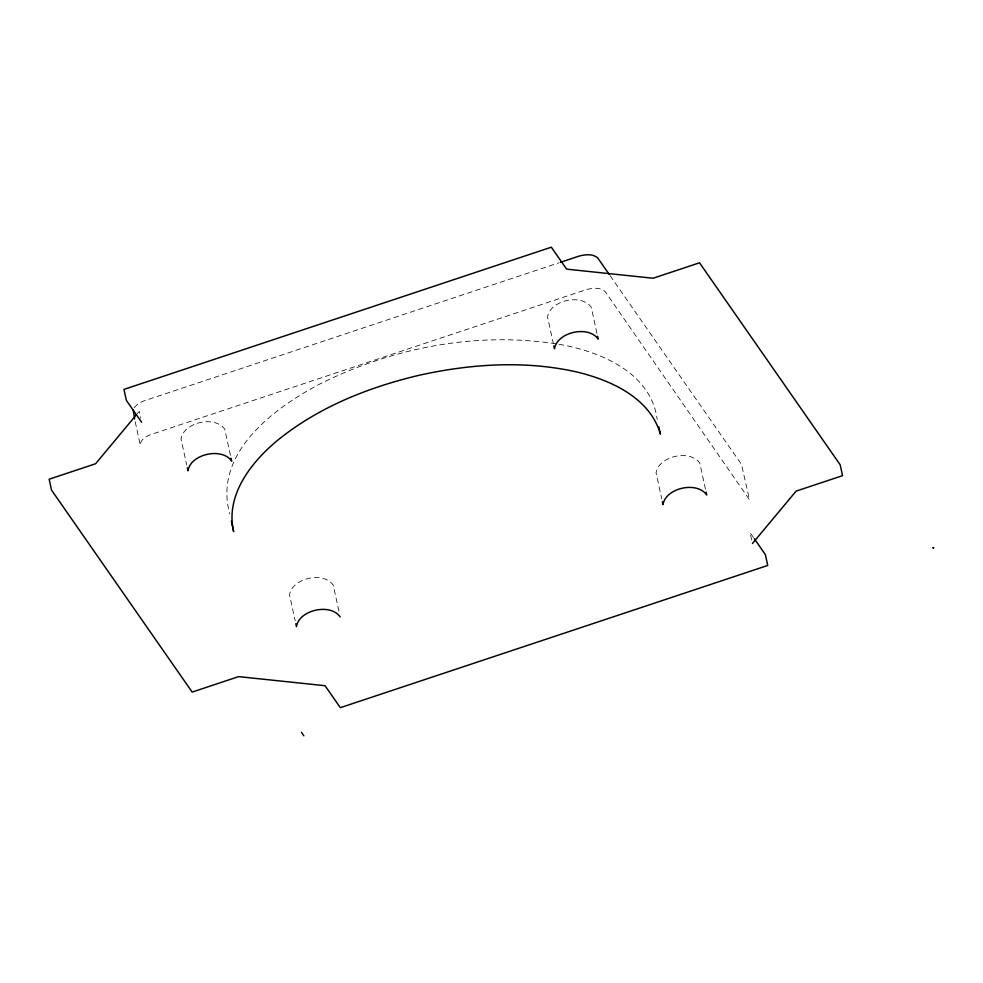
<?xml version="1.0" encoding="UTF-8"?>
<svg xmlns="http://www.w3.org/2000/svg" width="983" height="983" viewBox="0 0 983 983"><rect width="100%" height="100%" fill="white"/><g stroke="black" fill="none" stroke-linecap="round" stroke-linejoin="round"><path stroke-width="0.74" stroke-dasharray="4.92 3.69" d="M134.106 407.662L138.087 403.78L142.572 401.359L558.872 262.83M137.301 413.696L139.242 411.361L140.729 418.168M556.059 343.817C475.784 331.529 392.156 347.81 319.88 383.984C273.335 408.326 212.893 453.716 229.789 513.876M558.971 344.259C600.121 351.423 650.943 372.373 657.185 419.36M610.05 275.621L741.477 464.381L749.501 499.745L605.086 291.509C600.109 287.036 592.528 288.019 586.556 289.555L149.883 434.867C145.681 436.784 140.225 439.88 140.311 445.152L134.917 420.392M753.47 537.492L750.066 532.614L751.848 540.785M705.462 489.227L699.785 463.177C690.201 449.096 658.77 455.928 656.054 472.786L661.731 498.823M596.951 333.384L591.274 307.347C581.703 293.253 550.271 300.098 547.543 316.944L553.22 342.993M338.938 611.193L333.249 585.143C323.677 571.049 292.246 577.893 289.518 594.752L295.195 620.789M230.427 455.35L224.751 429.301C215.166 415.219 183.735 422.051 181.019 438.909L186.696 464.959"/><path stroke-width="1.47" d="M133.172 409.69L134.597 418.93M136.33 414.851L95.609 463.743L49.15 479.2L51.521 490.087L192.164 692.081L238.623 676.623L325.054 685.716L340.339 707.674L767.735 565.458L765.352 554.572L754.317 538.709M752.45 543.501L796.083 491.119L842.542 475.661L840.158 464.775L699.527 262.793L653.068 278.25L566.626 269.145L551.34 247.2L123.956 389.403L126.328 400.302L141.613 422.248M560.335 262.35L579.257 256.047C585.229 254.511 592.81 253.528 597.775 258.001L609.165 274.355M933.014 547.814L933.85 547.9L932.99 547.801M301.388 732.249L303.858 735.8M340.192 616.98C330.62 602.886 299.188 609.73 296.461 626.576L295.834 623.689M706.089 492.114L706.728 495.014C697.144 480.92 665.712 487.765 662.997 504.611L662.358 501.723M658.794 426.745L660.404 434.142C650.021 398.103 611.77 380.642 578.225 372.311C525.991 360.171 471.213 363.747 419.2 375.26C367.949 387.351 317.46 407.54 276.469 441.244C250.64 462.944 225.181 495.788 233.647 531.619L231.398 521.273M597.59 336.284L598.217 339.172C588.645 325.078 557.201 331.922 554.486 348.781L553.859 345.881M231.054 458.238L231.693 461.138C222.109 447.044 190.677 453.888 187.95 470.746L187.323 467.847"/></g></svg>
